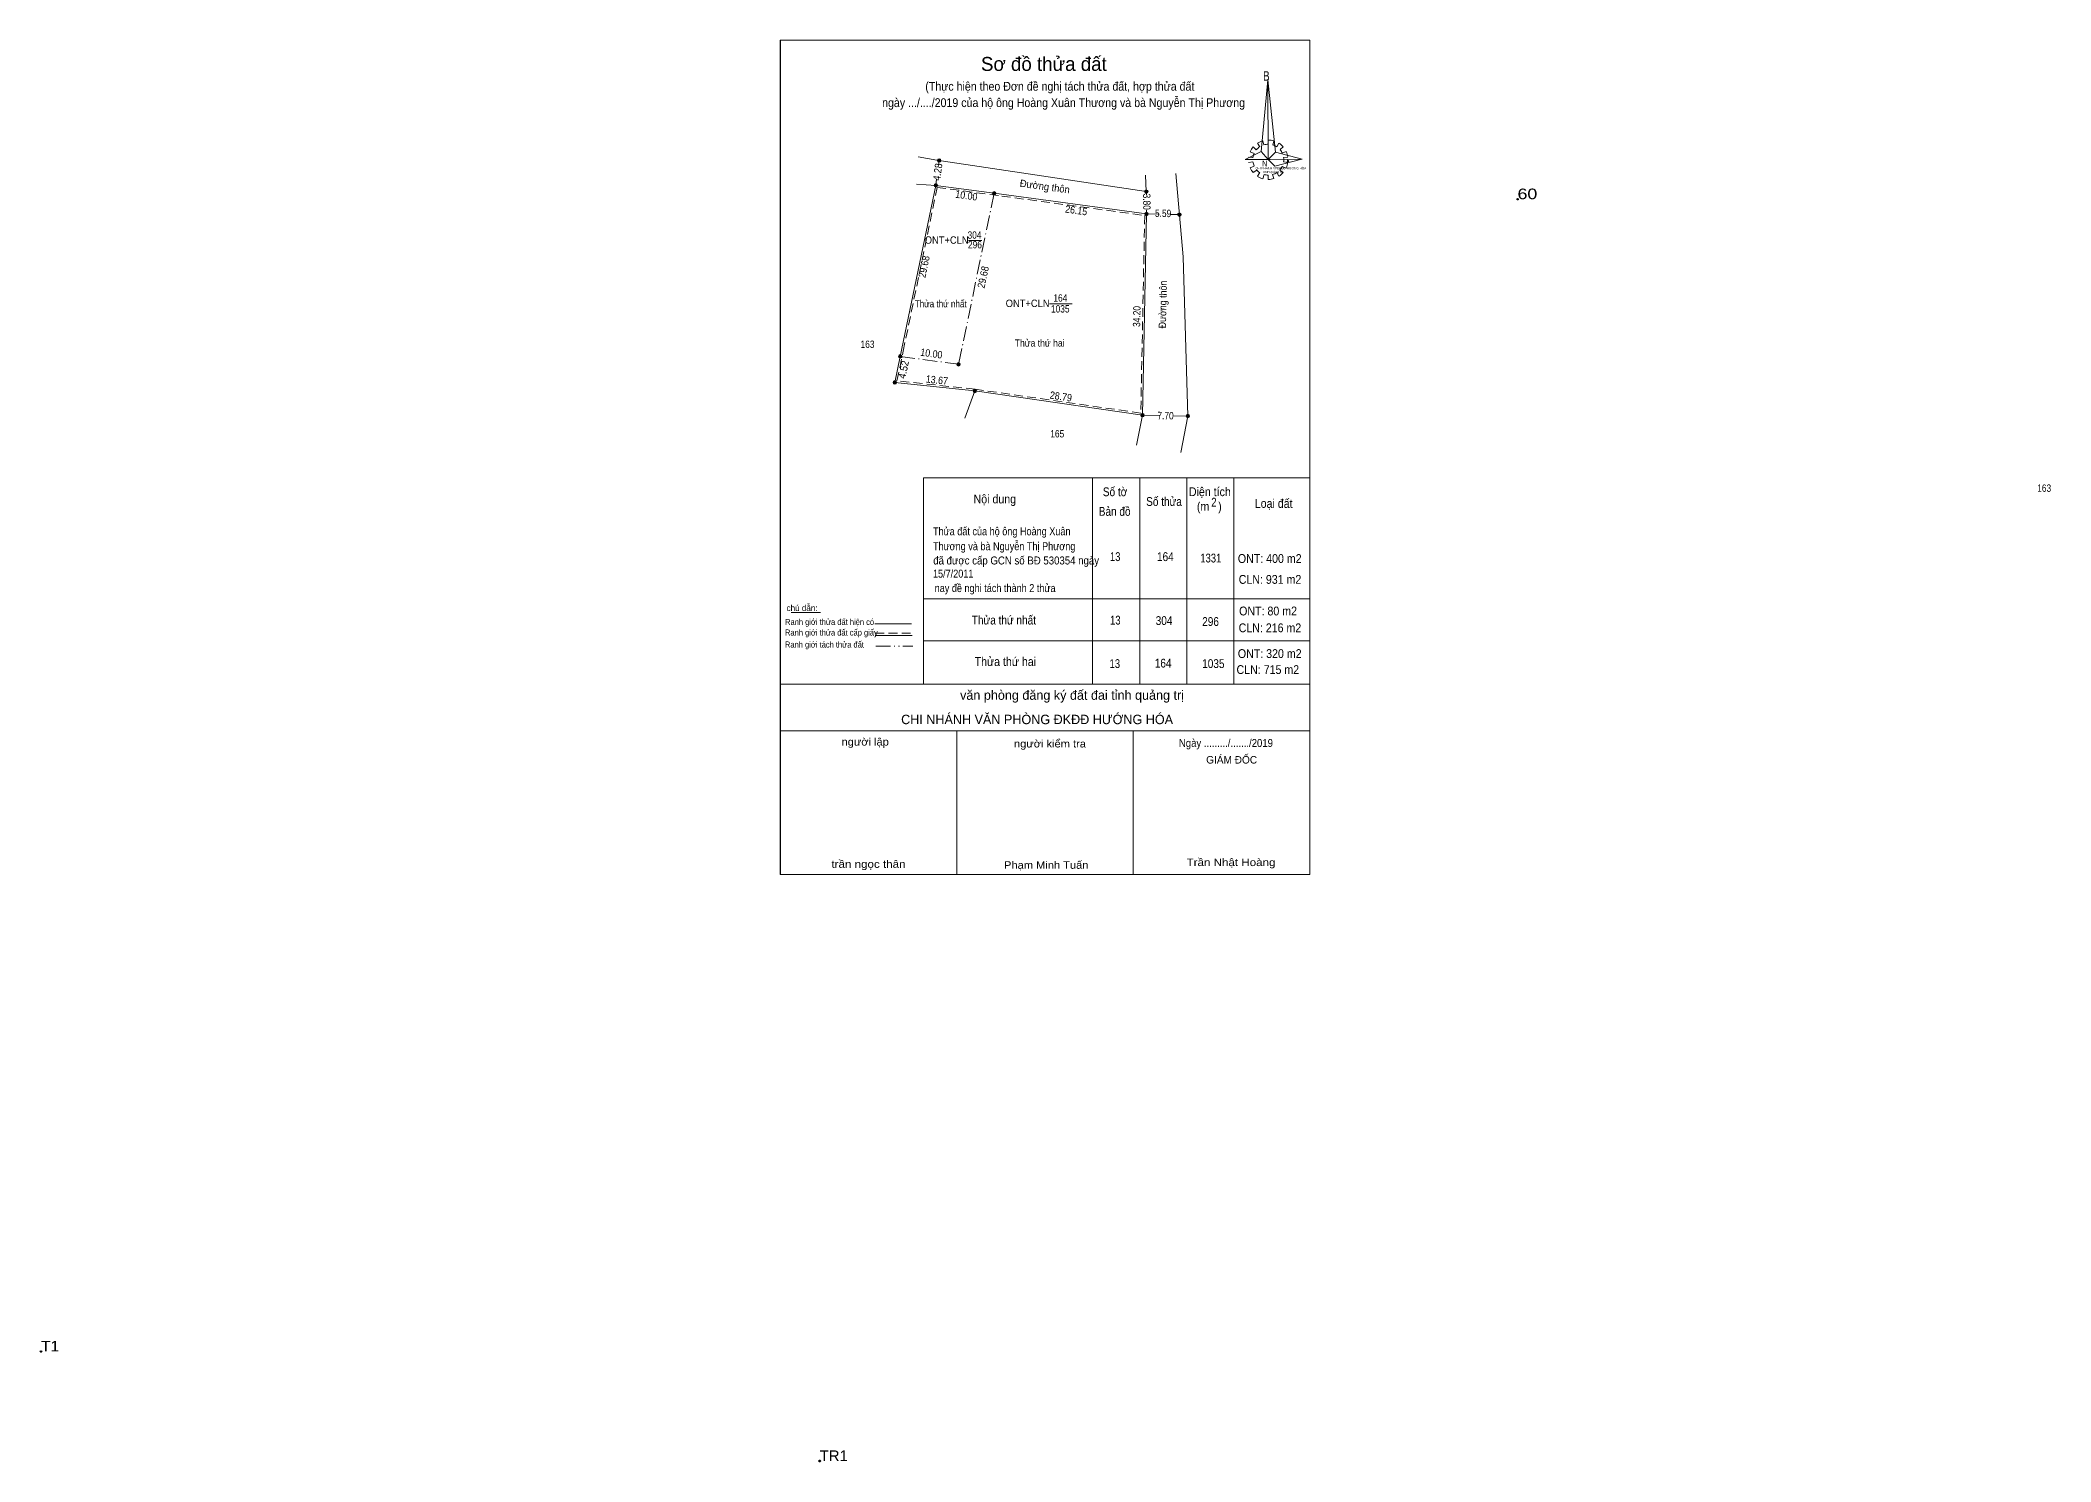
# Model space of a CAD drawing. Header units: metres. Extents: x 540558 to 541289, y 1835341 to 1835583.
# Drawn here: x 540558.5 to 540900.2, y 1835341.3 to 1835582.9 of the extents above; entities that cross this region are included whole.
import ezdxf
from ezdxf.enums import TextEntityAlignment as Align

# ---------------------------------------------------------------- set-up
doc = ezdxf.new("R2010")
doc.units = ezdxf.units.M
doc.header["$LTSCALE"] = 0.5
doc.header["$PDMODE"] = 32
doc.header["$PDSIZE"] = 0.25
for name, pattern in [('DASH_DOUBLE_DOT', [9.2, 5, -1.2, 0.3, -1.2, 0.3, -1.2]), ('DOT_DASHED', [7.7, 5, -1.2, 0.3, -1.2]), ('MEDIUM_DASHED', [4.5, 3, -1.5])]:
    doc.linetypes.add(name, pattern=pattern)
for name, color, linetype, lineweight in [('1', 7, 'Continuous', 13), ('10', 7, 'Continuous', 13), ('17', 7, 'Continuous', 13), ('5', 7, 'Continuous', 13), ('6', 7, 'Continuous', 13), ('63', 7, 'Continuous', 13)]:
    doc.layers.add(name, color=color, linetype=linetype, lineweight=lineweight)
for name, color, linetype in [('12', 7, 'Continuous'), ('2', 7, 'Continuous'), ('7', 7, 'Continuous')]:
    doc.layers.add(name, color=color, linetype=linetype)

msp = doc.modelspace()

# ---------------------------------------------------------------- hatches: boundary and pattern name
at = {"layer": '63'}
for points in [[(540711.58, 1835562.44, 1), (540710.98, 1835562.44, 1)], [(540711, 1835558.21, 1), (540710.4, 1835558.21, 1)], [(540720.91, 1835556.86, 1), (540720.31, 1835556.86, 1)], [(540746.78, 1835557.15, 1), (540746.18, 1835557.15, 1)], [(540746.82, 1835553.35, 1), (540746.22, 1835553.35, 1)], [(540752.41, 1835553.24, 1), (540751.81, 1835553.24, 1)], [(540704.96, 1835529.15, 1), (540704.36, 1835529.15, 1)], [(540704.04, 1835524.72, 1), (540703.44, 1835524.72, 1)], [(540714.87, 1835527.8, 1), (540714.27, 1835527.8, 1)], [(540717.63, 1835523.27, 1), (540717.03, 1835523.27, 1)], [(540746.13, 1835519.16, 1), (540745.53, 1835519.16, 1)], [(540753.83, 1835519.01, 1), (540753.23, 1835519.01, 1)]]:
    msp.add_hatch(color=256, dxfattribs=at).paths.add_polyline_path(points)

# ---------------------------------------------------------------- linework, layer by layer
at = {"layer": '1'}
for p, q in [((540766.28, 1835565.78), (540766.46, 1835565.08)), ((540767.2, 1835565.19), (540767.22, 1835565.92)), ((540768.16, 1835565.78), (540767.99, 1835565.06)), ((540763.86, 1835563.03), (540764.58, 1835562.92)), ((540764.8, 1835563.64), (540764.15, 1835563.92)), ((540764.63, 1835564.74), (540765.17, 1835564.26)), ((540765.78, 1835564.78), (540765.39, 1835565.37)), ((540766.85, 1835562.6), (540767.55, 1835562.6)), ((540768.64, 1835564.78), (540769.03, 1835565.37)), ((540769.75, 1835564.74), (540769.21, 1835564.28)), ((540769.6, 1835563.67), (540770.25, 1835563.99)), ((540770.56, 1835563.03), (540769.82, 1835562.92)), ((540764.58, 1835562.19), (540763.86, 1835562.07)), ((540764.15, 1835561.19), (540764.8, 1835561.5)), ((540765.24, 1835560.82), (540764.67, 1835560.37)), ((540765.39, 1835559.75), (540765.76, 1835560.39)), ((540766.5, 1835560.05), (540766.28, 1835559.34)), ((540767.2, 1835559.23), (540767.2, 1835559.93)), ((540767.92, 1835560.05), (540768.14, 1835559.36)), ((540769.03, 1835559.75), (540768.64, 1835560.37)), ((540769.16, 1835560.82), (540769.75, 1835560.39)), ((540770.28, 1835561.16), (540769.56, 1835561.44)), ((540769.82, 1835562.19), (540770.56, 1835562.07)), ((540708.62, 1835508.49), (540774.27, 1835508.49)), ((540708.62, 1835508.49), (540708.62, 1835473.44)), ((540737.36, 1835508.49), (540737.36, 1835473.44)), ((540745.36, 1835508.49), (540745.36, 1835473.44)), ((540753.36, 1835508.49), (540753.36, 1835473.44)), ((540761.36, 1835508.49), (540761.36, 1835473.44)), ((540708.62, 1835487.92), (540774.27, 1835487.92)), ((540708.62, 1835480.78), (540774.32, 1835480.78)), ((540684.27, 1835473.44), (540774.27, 1835473.44)), ((540684.27, 1835472.67), (540684.27, 1835441.08)), ((540708.62, 1835473.44), (540774.27, 1835473.44)), ((540684.27, 1835465.5), (540774.27, 1835465.5)), ((540714.27, 1835465.5), (540714.27, 1835441.08)), ((540744.27, 1835465.5), (540744.27, 1835441.08))]:
    msp.add_line(p, q, dxfattribs=at)
for points in [[(540684.27, 1835441.08), (540684.27, 1835582.88), (540774.27, 1835582.88), (540774.27, 1835441.08)], [(540684.27, 1835441.08), (540684.27, 1835582.88), (540774.27, 1835582.88), (540774.27, 1835441.08)], [(540767.16, 1835576.12), (540767.2, 1835562.62), (540766.02, 1835563.96)], [(540767.16, 1835576.12), (540767.2, 1835562.62), (540768.44, 1835563.87)], [(540763.27, 1835562.62), (540766.02, 1835563.96), (540767.2, 1835562.62)], [(540772.96, 1835562.67), (540767.2, 1835562.62), (540768.44, 1835563.87)], [(540772.92, 1835562.69), (540768.33, 1835561.46), (540767.2, 1835562.62)]]:
    msp.add_lwpolyline(points, close=True, dxfattribs=at)
for centre, major_axis, start_param, end_param in [((540767.2114, 1835562.5726), (3.3649, 0), 1.84955988, 2.13900916), ((540767.2114, 1835562.5726), (3.3649, 0), 1.27924208, 1.56332225), ((540767.2114, 1835562.5726), (3.3649, 0), 2.43958176, 2.72400246), ((540767.2114, 1835562.5726), (2.6372, 0), 2.72368549, 3.01515824), ((540767.2114, 1835562.5726), (2.6372, 0), 2.13373541, 2.44496261), ((540767.2114, 1835562.5726), (2.6372, 0), 1.56985589, 1.85611068), ((540767.2114, 1835562.5726), (2.6372, 0), 1.00270906, 1.2755622), ((540767.2114, 1835562.5726), (3.3649, 0), 0.71056237, 0.99687234), ((540767.2114, 1835562.5726), (2.6372, 0), 0.42678376, 0.70646463), ((540767.2114, 1835562.5726), (2.6372, 0), 6.13558388, 6.41618463), ((540767.2114, 1835562.5726), (3.3649, 0), 0.1390515, 0.43393316), ((540767.2114, 1835562.5726), (3.3649, 0), 3.56988637, 3.85691866), ((540767.2114, 1835562.5726), (2.6372, 0), 3.28229955, 3.56105054), ((540767.2114, 1835562.5726), (2.6372, 0), 3.86077574, 4.13258255), ((540767.1921, 1835562.5526), (3.3649, 0), 4.1470906, 4.43659307), ((540767.2114, 1835562.5726), (2.6372, 0), 4.43854677, 4.71314001), ((540767.2114, 1835562.5726), (3.3649, 0), 4.71301008, 4.99761054), ((540767.2114, 1835562.5726), (2.6372, 0), 4.99087134, 5.28933161), ((540767.2114, 1835562.5726), (3.3649, 0), 5.28561416, 5.56798705), ((540767.2114, 1835562.5726), (2.6372, 0), 5.56137327, 5.83951437), ((540767.2114, 1835562.5726), (3.3649, 0), 5.85230288, 6.13839648)]:
    msp.add_ellipse(centre, major_axis=major_axis, ratio=0.995001, start_param=start_param, end_param=end_param, dxfattribs=at)
msp.add_point((540770.56, 1835562.35), dxfattribs=at)
at = {"layer": '17'}
msp.add_line((540686.13, 1835485.62), (540691.1, 1835485.62), dxfattribs=at)
at = {"layer": '5'}
msp.add_lwpolyline([(540684.28, 1835582.88), (540774.28, 1835582.88), (540774.28, 1835441.08), (540684.28, 1835441.08)], close=True, dxfattribs=at)
at = {"layer": '6'}
for p, q in [((540700.32, 1835483.7), (540706.59, 1835483.7)), ((540700.42, 1835481.7), (540706.68, 1835481.7))]:
    msp.add_line(p, q, dxfattribs=at)
at = {"layer": '6', "linetype": 'MEDIUM_DASHED'}
msp.add_line((540700.42, 1835482.12), (540706.73, 1835482.12), dxfattribs=at)
at = {"layer": '63'}
for p, q in [((540710.86, 1835562.5), (540707.71, 1835563.06)), ((540711.28, 1835562.44), (540711.17, 1835561.64)), ((540710.84, 1835559.24), (540710.7, 1835558.21)), ((540752.72, 1835546.06), (540751.51, 1835560.21)), ((540710.7, 1835558.21), (540704.66, 1835529.15)), ((540710.7, 1835558.21), (540707.41, 1835558.4)), ((540710.7, 1835558.21), (540720.61, 1835556.86)), ((540746.48, 1835557.15), (540746.49, 1835556.6)), ((540746.51, 1835553.97), (540746.52, 1835553.35)), ((540748.51, 1835553.31), (540746.52, 1835553.35)), ((540752.11, 1835553.24), (540750.63, 1835553.26)), ((540716.25, 1835548.84), (540718.51, 1835548.84)), ((540752.72, 1835546.06), (540753.53, 1835519.01)), ((540730.01, 1835538.09), (540733.87, 1835538.09)), ((540717.33, 1835523.27), (540715.64, 1835518.62)), ((540717.33, 1835523.27), (540745.83, 1835519.16)), ((540745.83, 1835519.16), (540744.79, 1835514.06)), ((540748.84, 1835519.1), (540745.83, 1835519.16)), ((540753.53, 1835519.01), (540751.17, 1835519.06)), ((540753.53, 1835519.01), (540752.33, 1835512.81))]:
    msp.add_line(p, q, dxfattribs=at)
at = {"layer": '63', "linetype": 'DOT_DASHED'}
for p in [(540720.61, 1835556.86), (540704.66, 1835529.15)]:
    msp.add_line(p, (540714.57, 1835527.8), dxfattribs=at)
at = {"layer": '63', "linetype": 'DASH_DOUBLE_DOT'}
msp.add_line((540700.51, 1835479.88), (540706.81, 1835479.88), dxfattribs=at)
at = {"layer": '63'}
for points in [[(540710.86, 1835562.5), (540746.48, 1835557.15), (540746.36, 1835559.97)], [(540720.61, 1835556.86), (540746.52, 1835553.35), (540745.83, 1835519.16)], [(540704.66, 1835529.15), (540703.74, 1835524.72), (540717.33, 1835523.27)]]:
    msp.add_lwpolyline(points, dxfattribs=at)
at = {"layer": '63', "linetype": 'MEDIUM_DASHED'}
for points in [[(540721.9, 1835556.39), (540746.21, 1835553.09), (540745.54, 1835519.51), (540717.37, 1835523.57), (540704.1, 1835524.98), (540705.16, 1835530.06)], [(540705.16, 1835530.06), (540710.94, 1835557.87), (540721.9, 1835556.39)]]:
    msp.add_lwpolyline(points, dxfattribs=at)
at = {"layer": '63'}
for centre in [(540711.28, 1835562.44), (540710.7, 1835558.21), (540720.61, 1835556.86), (540746.48, 1835557.15), (540746.52, 1835553.35), (540752.11, 1835553.24), (540704.66, 1835529.15), (540703.74, 1835524.72), (540714.57, 1835527.8), (540717.33, 1835523.27), (540745.83, 1835519.16), (540753.53, 1835519.01)]:
    msp.add_circle(centre, 0.3, dxfattribs=at)
at = {"layer": '7'}
for p in [(540809.59, 1835555.86), (540558.6, 1835360.03), (540558.62, 1835360.03), (540690.96, 1835341.4), (540690.97, 1835341.41)]:
    msp.add_point(p, dxfattribs=at)

# ---------------------------------------------------------------- texts
at = {"layer": '1'}
msp.add_text('Sơ đồ thửa đất', height=2.38, dxfattribs=at).set_placement((540729.07, 1835577.66), align=Align.CENTER)
for s, height, width, p in [('B', 1.585, 0.8, (540766.32, 1835576.02)), ('N', 0.9904, 0.9, (540766.16, 1835561.44)), ('CHI NHÁNH VPĐKĐĐ-HƯỚNG HÓA', 0.3749, 0.95, (540765.01, 1835560.94)), ('TỈNH quảng trị', 0.375, 1.05, (540766.22, 1835560.3))]:
    msp.add_text(s, height=height, dxfattribs=dict(at, width=width)).set_placement(p)
for s, height, p in [('văn phòng đăng ký đất đai tỉnh quảng trị', 1.6, (540752.89, 1835470.78)), ('CHI NHÁNH VĂN PHÒNG ĐKĐĐ HƯỚNG HÓA', 1.6, (540751.03, 1835466.64)), ('GIÁM ĐỐC', 1.28, (540765.31, 1835459.94))]:
    msp.add_text(s, height=height, dxfattribs=at).set_placement(p, align=Align.RIGHT)
for s, width, p in [('người lập', 1.1, (540702.72, 1835463)), ('người kiểm tra', 1.1, (540736.22, 1835462.68)), ('trần ngọc thân', 1.15, (540705.55, 1835442.22)), ('Phạm Minh Tuấn', 1.1, (540736.64, 1835442.06)), ('Trần Nhật Hoàng', 1.15, (540768.43, 1835442.52))]:
    msp.add_text(s, height=1.28, dxfattribs=dict(at, width=width)).set_placement(p, align=Align.RIGHT)
at = {"layer": '10', "width": 0.85}
msp.add_text('163', height=1.25, dxfattribs=at).set_placement((540899.095, 1835506.13), align=Align.CENTER)
at = {"layer": '12'}
for s, width, p in [('60', 1.25, (540809.58, 1835555.86)), ('60', 1.25, (540809.59, 1835555.86)), ('T1', 1.1, (540558.6, 1835360.03)), ('T1', 1.1, (540558.62, 1835360.03)), ('TR1', 1.05, (540690.96, 1835341.4)), ('TR1', 1.05, (540690.97, 1835341.41))]:
    msp.add_text(s, height=1.8, dxfattribs=dict(at, width=width)).set_placement(p)
at = {"layer": '2', "width": 0.9}
msp.add_text('CLN: 216 m2', height=1.5, dxfattribs=at).set_placement((540762.18, 1835482.26))
at = {"layer": '6'}
for s, height, width, p in [('Thửa thứ nhất', 1.215, 0.85, (540707.12, 1835537.48)), ('Thửa thứ hai', 1.215, 0.9, (540724.12, 1835530.81)), ('Nội dung', 1.5, 0.9, (540717.12, 1835504.16)), ('Số tờ', 1.5, 0.85, (540739.1, 1835505.38)), ('Số thửa', 1.5, 0.85, (540746.46, 1835503.73)), ('Diện tích', 1.5, 0.9, (540753.72, 1835505.39)), ('(m   )', 1.5, 0.9, (540755.08, 1835502.9)), ('2', 1.5, 0.8, (540757.52, 1835503.61)), ('Loại đất', 1.5, 0.9, (540764.92, 1835503.4)), ('Bản đồ', 1.5, 0.85, (540738.4, 1835502.05)), ('Thửa đất của hộ ông Hoàng Xuân ', 1.36, 0.85, (540710.22, 1835498.74)), ('Thương và bà Nguyễn Thị Phương ', 1.36, 0.85, (540710.22, 1835496.2)), ('đã được cấp GCN số BĐ 530354 ngày ', 1.36, 0.9, (540710.26, 1835493.78)), ('13', 1.5, 0.8, (540740.3, 1835494.36)), ('164', 1.5, 0.85, (540748.3, 1835494.36)), ('1331', 1.5, 0.8, (540755.66, 1835494.12)), ('ONT: 400 m2', 1.5, 0.9, (540762.04, 1835494.04)), ('15/7/2011', 1.36, 0.85, (540710.22, 1835491.54)), ('nay đề nghi tách thành 2 thửa', 1.36, 0.85, (540710.51, 1835489.09)), ('CLN: 931 m2', 1.5, 0.9, (540762.19, 1835490.49)), ('Ranh giới thửa đất hiện có ', 1.029, 0.9, (540685.08, 1835483.5)), ('Thửa thứ nhất', 1.5, 0.85, (540716.82, 1835483.58)), ('13', 1.5, 0.8, (540740.32, 1835483.57)), ('304', 1.5, 0.85, (540748.08, 1835483.49)), ('296', 1.5, 0.85, (540755.98, 1835483.33)), ('ONT: 80 m2', 1.5, 0.9, (540762.26, 1835485.12)), ('Ranh giới tách thửa đất', 1.029, 0.9, (540685.06, 1835479.66)), ('Ranh giới thửa đất cấp giấy', 1.029, 0.9, (540685.07, 1835481.7)), ('Thửa thứ hai', 1.5, 0.9, (540717.3, 1835476.53)), ('13', 1.5, 0.8, (540740.24, 1835476.18)), ('164', 1.5, 0.85, (540747.92, 1835476.26)), ('1035', 1.5, 0.85, (540755.98, 1835476.18)), ('ONT: 320 m2', 1.5, 0.9, (540762.04, 1835477.88)), ('CLN: 715 m2', 1.5, 0.9, (540761.82, 1835475.16))]:
    msp.add_text(s, height=height, dxfattribs=dict(at, width=width)).set_placement(p)
msp.add_text('chú dẫn:', height=1.029, dxfattribs=at).set_placement((540685.33, 1835485.86))
at = {"layer": '6', "width": 0.9}
msp.add_text('Ngày ........./......./2019', height=1.35, dxfattribs=at).set_placement((540760.015, 1835462.76), align=Align.CENTER)
at = {"layer": '63'}
for s, rotation, width, p in [('4.28', 82.193, 0.9, (540711.6288, 1835560.4101)), ('Đường thôn', 352.285, 0.95, (540729.1511, 1835557.4075)), ('10.00', 352.243, 0.9, (540715.8206, 1835555.8638)), ('3.80', 270.603, 0.85, (540745.9448, 1835555.4216)), ('26.15', 352.285, 0.9, (540734.4861, 1835553.3486)), ('5.59', 358.873, 0.85, (540749.3277, 1835552.8323)), ('29.68', 78.258, 0.9, (540709.3103, 1835544.2678)), ('29.68', 78.258, 0.9, (540719.3603, 1835542.4878)), ('Đường thôn', 88.844, 0.9, (540749.8986, 1835537.9524)), ('34.20', 88.844, 0.85, (540745.4769, 1835535.9174)), ('4.52', 78.268, 0.95, (540705.8311, 1835526.7679)), ('10.00', 352.243, 0.9, (540709.8706, 1835529.0138)), ('13.67', 353.91, 0.9, (540710.8237, 1835524.5133)), ('28.79', 351.794, 0.9, (540731.8758, 1835521.7195)), ('7.70', 358.884, 0.85, (540749.7378, 1835518.4524))]:
    msp.add_text(s, height=1.25, rotation=rotation, dxfattribs=dict(at, width=width)).set_placement(p, align=Align.CENTER)
for s, width, p in [('ONT+CLN', 0.95, (540712.55, 1835548.29)), ('304', 0.85, (540717.28, 1835549.14)), ('296', 0.85, (540717.355, 1835547.51)), ('ONT+CLN', 0.95, (540726.31, 1835537.54)), ('164', 0.85, (540731.87, 1835538.45)), ('1035', 0.85, (540731.855, 1835536.6)), ('163', 0.85, (540699.095, 1835530.58)), ('165', 0.85, (540731.345, 1835515.37)), ('165', 0.85, (540731.345, 1835515.37))]:
    msp.add_text(s, height=1.25, dxfattribs=dict(at, width=width)).set_placement(p, align=Align.CENTER)
at = {"layer": '7', "width": 0.9}
for s, p in [('ngày .../..../2019 của hộ ông Hoàng Xuân Thương và bà Nguyễn Thị Phương', (540732.42, 1835571.52)), ('(Thực hiện theo Đơn đề nghị tách thửa đất, hợp thửa đất ', (540732.035, 1835574.3))]:
    msp.add_text(s, height=1.5, dxfattribs=at).set_placement(p, align=Align.CENTER)

doc.saveas('drawing.dxf')
